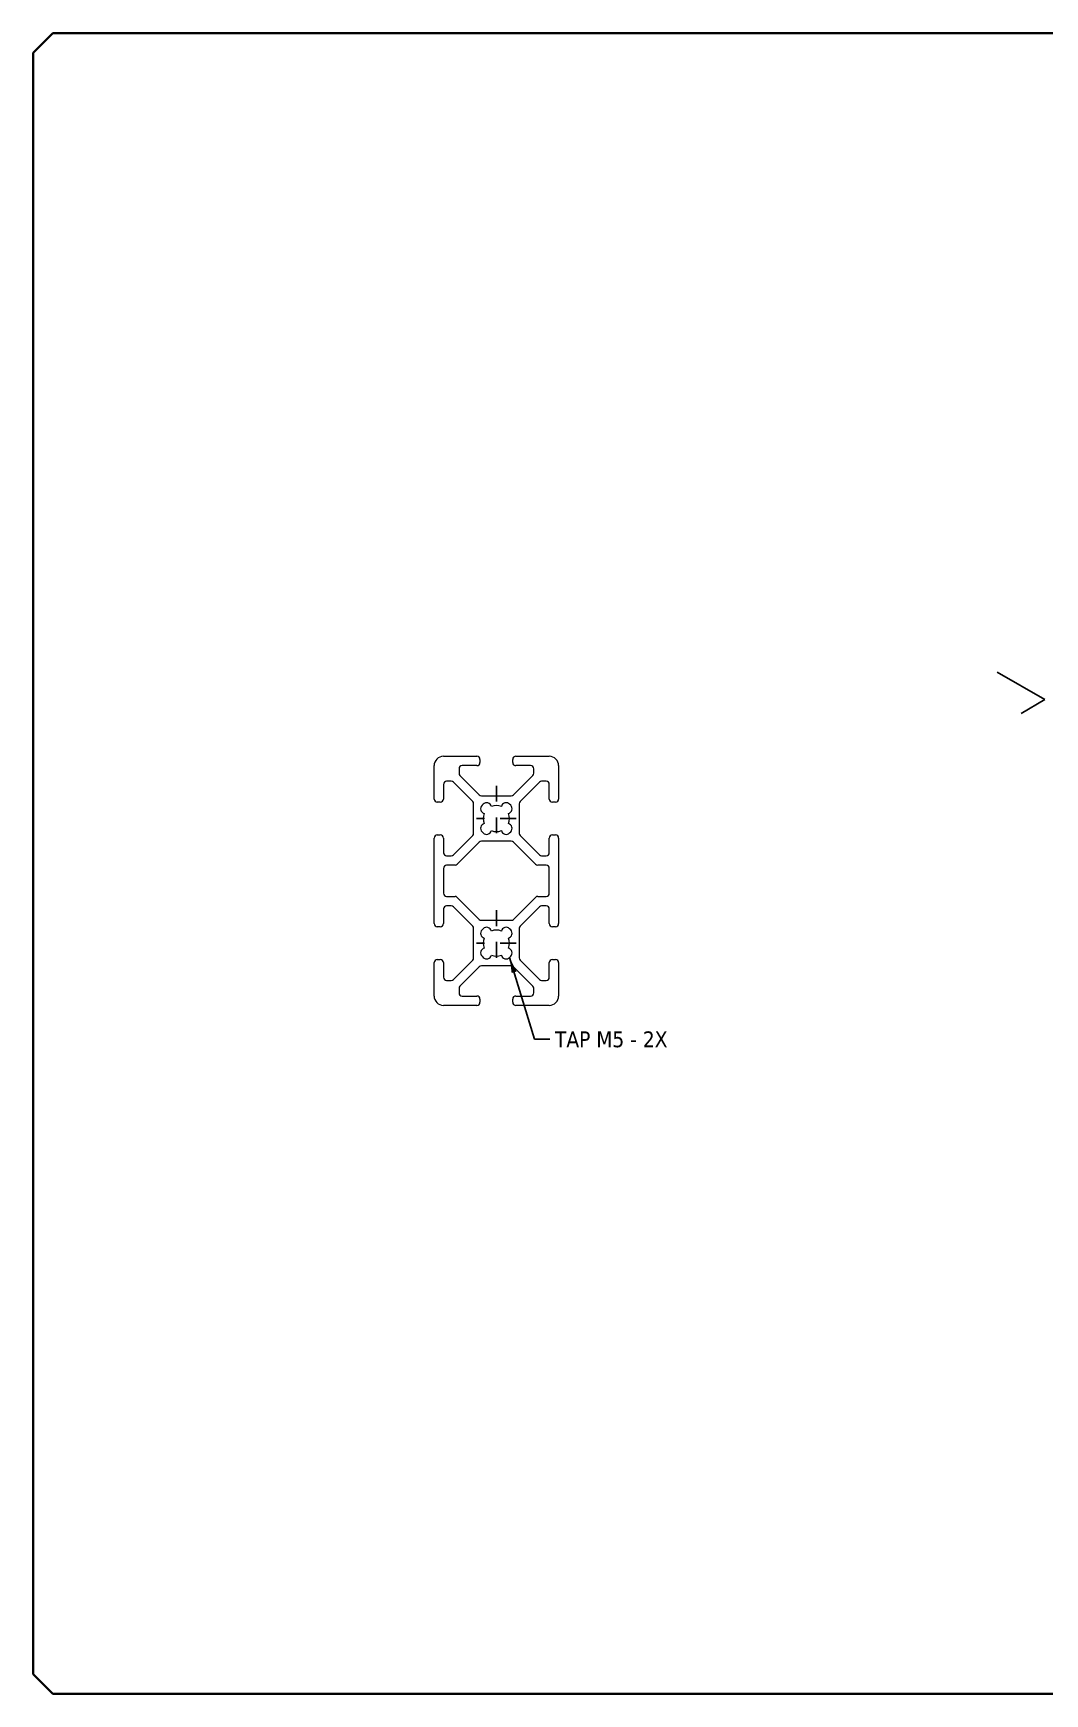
# Model space of a CAD drawing. Header units: inches. Extents: x 0.5 to 16.9, y 0.2 to 10.8.
# Drawn here: x 0.5 to 6.9, y 0.25 to 10.75 of the extents above; entities that cross this region are included whole.
import ezdxf

# ---------------------------------------------------------------- set-up
doc = ezdxf.new("R2010")
doc.units = ezdxf.units.IN
doc.header["$MEASUREMENT"] = 0
doc.linetypes.add('CHAIN', pattern=[0.7087, 0.4724, -0.0591, 0.1181, -0.0591])
doc.layers.get('0').update_dxf_attribs({"lineweight": 25})
for name, color, linetype, lineweight in [('Border (ANSI)', 7, 'Continuous', 50), ('Center Mark (ANSI)', 7, 'Continuous', 25), ('Symbol (ANSI)', 7, 'Continuous', 25), ('TITLE', 7, 'Continuous', 35), ('Visible (ANSI)', 7, 'Continuous', 18)]:
    doc.layers.add(name, color=color, linetype=linetype, lineweight=lineweight)
doc.styles.add('Note Text (ANSI)', font='tahoma.ttf')
doc.dimstyles.new('Default (ANSI)$7', dxfattribs={"dimtxt": 0.1, "dimasz": 0.098425, "dimexe": 0.125, "dimexo": 0.0625, "dimgap": 0.031496, "dimtad": 0, "dimtih": 1, "dimtoh": 1, "dimdec": 3, "dimrnd": 1e-08, "dimzin": 4, "dimdsep": 46, "dimtxsty": 'Note Text (ANSI)', "dimblk": 'CLOSED', "dimcen": 0.09, "dimdle": 0.393701, "dimclrd": 256, "dimclre": 256, "dimclrt": 256, "dimadec": 0, "dimazin": 1, "dimtfac": 1.2, "dimtofl": 0, "dimtmove": 0, "dimatfit": 3, "dimfxl": 0, "dimtolj": 1, "dimtzin": 4, "dimlwd": -1, "dimlwe": -1, "dimarcsym": 0})

# ---------------------------------------------------------------- blocks, each defined once
blk = doc.blocks.new('Borders B-Size')
at = {"layer": 'Border (ANSI)', "lineweight": 25}
blk.add_line((16.875, 10.625), (16.75, 10.75), dxfattribs=at)
at = {"layer": 'TITLE'}
for p, q in [((0.5, 10.625), (0.625, 10.75)), ((0.625, 10.75), (16.75, 10.75)), ((0.5, 0.375), (0.5, 10.625)), ((16.875, 10.625), (16.875, 0.375)), ((0.625, 0.25), (0.5, 0.375)), ((16.875, 0.375), (16.75, 0.25)), ((16.75, 0.25), (0.625, 0.25))]:
    blk.add_line(p, q, dxfattribs=at)
blk = doc.blocks.new('Surface Texture Identifier1')
at = {"layer": 'Symbol (ANSI)'}
for p, q in [((6.898, 6.536), (6.598, 6.709)), ((6.748, 6.449), (6.898, 6.536))]:
    blk.add_line(p, q, dxfattribs=at)
blk = doc.blocks.new('_Closed')
at = {"color": 0, "linetype": 'ByBlock', "lineweight": -2}
for p, q in [((-1, 0.17), (0, 0)), ((-1, 0.17), (-1, -0.17)), ((0, 0), (-1, -0.17)), ((0, 0), (-1, 0))]:
    blk.add_line(p, q, dxfattribs=at)

msp = doc.modelspace()

# ---------------------------------------------------------------- linework, layer by layer
at = {"layer": 'Center Mark (ANSI)', "linetype": 'CHAIN', "ltscale": 0.184612}
for p, q in [((3.429578, 5.991652), (3.429578, 5.659152)), ((3.429578, 5.204251), (3.429578, 4.871751))]:
    msp.add_line(p, q, dxfattribs=at)
at = {"layer": 'Center Mark (ANSI)', "linetype": 'CHAIN', "ltscale": 0.138781}
for p, q in [((3.554578, 5.784152), (3.304578, 5.784152)), ((3.554578, 4.996751), (3.304578, 4.996751))]:
    msp.add_line(p, q, dxfattribs=at)
at = {"layer": 'Visible (ANSI)'}
for p, q in [((3.035877, 5.907695), (3.035877, 6.118798)), ((3.094932, 6.177853), (3.306034, 6.177853)), ((3.193554, 6.098798), (3.193554, 6.070218)), ((3.306034, 6.118798), (3.213554, 6.118798)), ((3.326034, 6.157853), (3.326034, 6.138798)), ((3.533121, 6.138798), (3.533121, 6.157853)), ((3.553121, 6.177853), (3.764223, 6.177853)), ((3.645601, 6.118798), (3.553121, 6.118798)), ((3.665601, 6.070218), (3.665601, 6.098798)), ((3.823278, 6.118798), (3.823278, 5.907695)), ((3.094932, 6.000176), (3.094932, 5.907695)), ((3.143512, 6.020176), (3.114932, 6.020176)), ((3.279822, 5.892149), (3.157654, 6.014318)), ((3.199412, 6.056076), (3.32158, 5.933908)), ((3.537575, 5.933908), (3.659743, 6.056076)), ((3.701502, 6.014318), (3.579333, 5.892149)), ((3.744223, 6.020176), (3.715644, 6.020176)), ((3.764223, 5.907695), (3.764223, 6.000176)), ((3.074932, 5.887695), (3.055877, 5.887695)), ((3.335723, 5.92805), (3.523433, 5.92805)), ((3.803278, 5.887695), (3.784223, 5.887695)), ((3.28568, 5.690297), (3.28568, 5.878007)), ((3.34592, 5.874881), (3.338849, 5.86781)), ((3.520306, 5.86781), (3.513235, 5.874881)), ((3.573475, 5.878007), (3.573475, 5.690297)), ((3.055877, 5.680609), (3.074932, 5.680609)), ((3.157654, 5.553986), (3.279822, 5.676155)), ((3.338849, 5.700495), (3.34592, 5.693424)), ((3.513235, 5.693424), (3.520306, 5.700495)), ((3.579333, 5.676155), (3.701502, 5.553986)), ((3.784223, 5.680609), (3.803278, 5.680609)), ((3.035877, 5.120294), (3.035877, 5.660609)), ((3.094932, 5.660609), (3.094932, 5.568128)), ((3.32158, 5.634397), (3.182115, 5.494931)), ((3.523433, 5.640254), (3.335723, 5.640254)), ((3.67704, 5.494931), (3.537575, 5.634397)), ((3.764223, 5.568128), (3.764223, 5.660609)), ((3.823278, 5.660609), (3.823278, 5.120294)), ((3.094932, 5.469073), (3.094932, 5.311829)), ((3.114932, 5.548128), (3.143512, 5.548128)), ((3.167973, 5.489073), (3.114932, 5.489073)), ((3.744223, 5.489073), (3.691182, 5.489073)), ((3.715644, 5.548128), (3.744223, 5.548128)), ((3.764223, 5.311829), (3.764223, 5.469073)), ((3.114932, 5.291829), (3.167973, 5.291829)), ((3.182115, 5.285971), (3.32158, 5.146506)), ((3.537575, 5.146506), (3.67704, 5.285971)), ((3.691182, 5.291829), (3.744223, 5.291829)), ((3.094932, 5.212774), (3.094932, 5.120294)), ((3.143512, 5.232774), (3.114932, 5.232774)), ((3.279822, 5.104748), (3.157654, 5.226916)), ((3.701502, 5.226916), (3.579333, 5.104748)), ((3.744223, 5.232774), (3.715644, 5.232774)), ((3.764223, 5.120294), (3.764223, 5.212774)), ((3.074932, 5.100294), (3.055877, 5.100294)), ((3.28568, 4.902895), (3.28568, 5.090606)), ((3.335723, 5.140648), (3.523433, 5.140648)), ((3.34592, 5.087479), (3.338849, 5.080408)), ((3.520306, 5.080408), (3.513235, 5.087479)), ((3.573475, 5.090606), (3.573475, 4.902895)), ((3.803278, 5.100294), (3.784223, 5.100294)), ((3.035877, 4.662105), (3.035877, 4.873207)), ((3.055877, 4.893207), (3.074932, 4.893207)), ((3.094932, 4.873207), (3.094932, 4.780727)), ((3.157654, 4.766585), (3.279822, 4.888753)), ((3.32158, 4.846995), (3.199412, 4.724826)), ((3.523433, 4.852853), (3.335723, 4.852853)), ((3.338849, 4.913093), (3.34592, 4.906022)), ((3.513235, 4.906022), (3.520306, 4.913093)), ((3.659743, 4.724826), (3.537575, 4.846995)), ((3.579333, 4.888753), (3.701502, 4.766585)), ((3.764223, 4.780727), (3.764223, 4.873207)), ((3.784223, 4.893207), (3.803278, 4.893207)), ((3.823278, 4.873207), (3.823278, 4.662105)), ((3.114932, 4.760727), (3.143512, 4.760727)), ((3.715644, 4.760727), (3.744223, 4.760727)), ((3.193554, 4.710684), (3.193554, 4.682105)), ((3.213554, 4.662105), (3.306034, 4.662105)), ((3.326034, 4.642105), (3.326034, 4.62305)), ((3.533121, 4.62305), (3.533121, 4.642105)), ((3.553121, 4.662105), (3.645601, 4.662105)), ((3.665601, 4.682105), (3.665601, 4.710684)), ((3.306034, 4.60305), (3.094932, 4.60305)), ((3.764223, 4.60305), (3.553121, 4.60305))]:
    msp.add_line(p, q, dxfattribs=at)
for centre, radius, start, end in [((3.094932, 6.118798), 0.059055, 90, 180), ((3.213554, 6.098798), 0.02, 90, 180), ((3.306034, 6.157853), 0.02, 0, 90), ((3.306034, 6.138798), 0.02, 270, 0), ((3.553121, 6.157853), 0.02, 90, 180), ((3.553121, 6.138798), 0.02, 180, 270), ((3.645601, 6.098798), 0.02, 0, 90), ((3.764223, 6.118798), 0.059055, 0, 90), ((3.114932, 6.000176), 0.02, 90, 180), ((3.143512, 6.000176), 0.02, 45, 90), ((3.213554, 6.070218), 0.02, 180, 225), ((3.645601, 6.070218), 0.02, 315, 0), ((3.715644, 6.000176), 0.02, 90, 135), ((3.744223, 6.000176), 0.02, 0, 90), ((3.055877, 5.907695), 0.02, 180, 270), ((3.074932, 5.907695), 0.02, 270, 0), ((3.26568, 5.878007), 0.02, 0, 45), ((3.335723, 5.94805), 0.02, 225, 270), ((3.367829, 5.852971), 0.030984, 13.7546305, 135), ((3.491326, 5.852971), 0.030984, 45, 166.2453695), ((3.523433, 5.94805), 0.02, 270, 315), ((3.593475, 5.878007), 0.02, 135, 180), ((3.784223, 5.907695), 0.02, 180, 270), ((3.803278, 5.907695), 0.02, 270, 0), ((3.360758, 5.8459), 0.030984, 135, 256.2453695), ((3.429578, 5.784152), 0.0825, 157.4389145, 202.5610855), ((3.429578, 5.784152), 0.0825, 67.4389145, 112.5610855), ((3.498397, 5.8459), 0.030984, 283.7546305, 45), ((3.429578, 5.784152), 0.0825, 337.4389145, 22.5610855), ((3.055877, 5.660609), 0.02, 90, 180), ((3.074932, 5.660609), 0.02, 0, 90), ((3.26568, 5.690297), 0.02, 315, 0), ((3.360758, 5.722404), 0.030984, 103.7546305, 225), ((3.367829, 5.715333), 0.030984, 225, 346.2453695), ((3.429578, 5.784152), 0.0825, 247.4389145, 292.5610855), ((3.491326, 5.715333), 0.030984, 193.7546305, 315), ((3.498397, 5.722404), 0.030984, 315, 76.2453695), ((3.593475, 5.690297), 0.02, 180, 225), ((3.784223, 5.660609), 0.02, 90, 180), ((3.803278, 5.660609), 0.02, 0, 90), ((3.114932, 5.568128), 0.02, 180, 270), ((3.335723, 5.620254), 0.02, 90, 135), ((3.523433, 5.620254), 0.02, 45, 90), ((3.744223, 5.568128), 0.02, 270, 0), ((3.114932, 5.469073), 0.02, 90, 180), ((3.143512, 5.568128), 0.02, 270, 315), ((3.167973, 5.509073), 0.02, 270, 315), ((3.691182, 5.509073), 0.02, 225, 270), ((3.715644, 5.568128), 0.02, 225, 270), ((3.744223, 5.469073), 0.02, 0, 90), ((3.114932, 5.311829), 0.02, 180, 270), ((3.167973, 5.271829), 0.02, 45, 90), ((3.691182, 5.271829), 0.02, 90, 135), ((3.744223, 5.311829), 0.02, 270, 0), ((3.114932, 5.212774), 0.02, 90, 180), ((3.143512, 5.212774), 0.02, 45, 90), ((3.335723, 5.160648), 0.02, 225, 270), ((3.523433, 5.160648), 0.02, 270, 315), ((3.715644, 5.212774), 0.02, 90, 135), ((3.744223, 5.212774), 0.02, 0, 90), ((3.055877, 5.120294), 0.02, 180, 270), ((3.074932, 5.120294), 0.02, 270, 0), ((3.26568, 5.090606), 0.02, 0, 45), ((3.360758, 5.058499), 0.030984, 135, 256.2453695), ((3.367829, 5.06557), 0.030984, 13.7546305, 135), ((3.429578, 4.996751), 0.0825, 67.4389145, 112.5610855), ((3.491326, 5.06557), 0.030984, 45, 166.2453695), ((3.498397, 5.058499), 0.030984, 283.7546305, 45), ((3.593475, 5.090606), 0.02, 135, 180), ((3.784223, 5.120294), 0.02, 180, 270), ((3.803278, 5.120294), 0.02, 270, 0), ((3.360758, 4.935002), 0.030984, 103.7546305, 225), ((3.429578, 4.996751), 0.0825, 157.4389145, 202.5610855), ((3.429578, 4.996751), 0.0825, 337.4389145, 22.5610855), ((3.498397, 4.935002), 0.030984, 315, 76.2453695), ((3.055877, 4.873207), 0.02, 90, 180), ((3.074932, 4.873207), 0.02, 0, 90), ((3.26568, 4.902895), 0.02, 315, 0), ((3.335723, 4.832853), 0.02, 90, 135), ((3.367829, 4.927931), 0.030984, 225, 346.2453695), ((3.429578, 4.996751), 0.0825, 247.4389145, 292.5610855), ((3.491326, 4.927931), 0.030984, 193.7546305, 315), ((3.523433, 4.832853), 0.02, 45, 90), ((3.593475, 4.902895), 0.02, 180, 225), ((3.784223, 4.873207), 0.02, 90, 180), ((3.803278, 4.873207), 0.02, 0, 90), ((3.114932, 4.780727), 0.02, 180, 270), ((3.143512, 4.780727), 0.02, 270, 315), ((3.715644, 4.780727), 0.02, 225, 270), ((3.744223, 4.780727), 0.02, 270, 0), ((3.094932, 4.662105), 0.059055, 180, 270), ((3.213554, 4.710684), 0.02, 135, 180), ((3.213554, 4.682105), 0.02, 180, 270), ((3.306034, 4.642105), 0.02, 0, 90), ((3.306034, 4.62305), 0.02, 270, 0), ((3.553121, 4.642105), 0.02, 90, 180), ((3.553121, 4.62305), 0.02, 180, 270), ((3.645601, 4.682105), 0.02, 270, 0), ((3.645601, 4.710684), 0.02, 0, 45), ((3.764223, 4.662105), 0.059055, 270, 0)]:
    msp.add_arc(centre, radius, start, end, dxfattribs=at)

# ---------------------------------------------------------------- block references
msp.add_blockref('Borders B-Size', (0, 0))
at = {"layer": 'Symbol (ANSI)'}
msp.add_blockref('Surface Texture Identifier1', (0, 0), dxfattribs=at)

# ---------------------------------------------------------------- texts
at = {"layer": 'Symbol (ANSI)', "insert": (3.800212, 4.438263), "char_height": 0.1, "width": 0.75332255, "attachment_point": 1, "style": 'Note Text (ANSI)'}
msp.add_mtext('\\fTahoma|b0|i0;TAP M5 - 2X', dxfattribs=at)

# ---------------------------------------------------------------- leaders
at = {"layer": 'Symbol (ANSI)', "annotation_type": 0, "has_hookline": 1, "hookline_direction": 0, "text_width": 0.752989}
msp.add_leader([(3.513235, 4.906022), (3.670291, 4.388263), (3.768716, 4.388263)], dimstyle='Default (ANSI)$7', override={"dimtad": 0}, dxfattribs=at)

doc.saveas('drawing.dxf')
